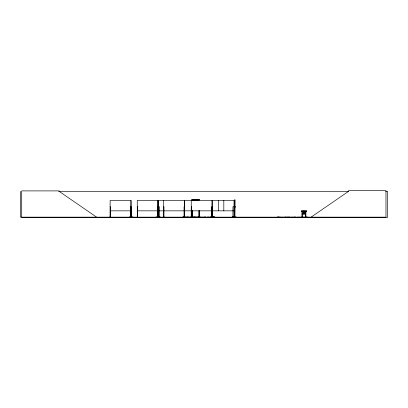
<?xml version="1.0" encoding="UTF-8"?>
<svg xmlns="http://www.w3.org/2000/svg" width="408" height="408" viewBox="0 0 408 408"><rect width="100%" height="100%" fill="white"/><g stroke="black" fill="none" stroke-linecap="round" stroke-linejoin="round"><path stroke-width="0.61" d="M129.198 216.964L133.095 216.949M155.968 216.964L160.227 216.949M182.702 216.964L187.354 216.944M232.223 216.964L236.125 216.949M235.258 206.989L235.258 206.866M110.048 216.949L110.124 200.445L130.922 200.445L130.948 217.158M303.945 212.843L304.016 211.364M311.069 217.158L348.524 191.383L348.524 190.623L385.973 190.623L385.973 217.158L20.4 217.158L20.4 191.383M191.143 217.132L191.643 216.781L191.643 217.158L191.602 206.764L191.25 206.764M302.252 213.496L303.945 212.971L305.612 213.496M302.252 213.639L303.919 213.139M58.691 191.383L348.718 191.383M385.688 191.383L387.6 191.383L387.6 217.377L21.716 217.377L21.716 190.893L59.17 190.893L59.17 191.383L96.62 217.158M191.332 199.66L199.563 199.66M192.035 199.757L199.461 199.757M192.449 200.17L199.048 200.17M192.489 200.216L199.007 200.216M234.773 200.231L234.386 200.231L234.325 217.158M110.124 206.764L110.476 206.764L110.517 217.158M130.922 206.764L130.57 206.764L130.606 217.158M131.075 206.764L131.192 217.153M137.256 206.764L137.608 206.764L137.649 217.158M158.054 206.764L157.702 206.764L157.661 217.158M158.202 206.764L159.492 206.764L159.492 217.158M163.634 206.764L163.985 206.764L163.945 217.158M184.426 206.764L184.074 206.764L184.034 217.158M184.584 206.764L184.717 217.158L184.544 216.781M212.048 206.764L211.696 206.764L211.655 217.158M212.206 206.764L212.313 217.138M110.124 210.844L130.922 210.844M137.256 210.844L158.054 210.844M158.182 210.844L234.223 210.844M301.334 211.079L306.53 211.079M301.334 211.222L306.53 211.222M305.587 213.649L303.919 213.19L303.853 211.364M302.226 214.072L305.638 214.072L305.638 213.746L302.226 213.746L302.252 217.158M110.084 216.781L110.517 216.781M137.649 216.781L137.216 216.781L137.231 217.158M157.661 216.781L159.64 216.781L159.64 217.158M184.034 216.781L184.467 216.781M211.655 216.781L212.089 216.781M234.371 216.781L232.784 216.781L232.784 217.158M187.501 216.944L188.884 216.944M190.337 216.944L191.638 216.944M194.315 216.944L192.918 217.158M194.458 216.944L195.769 217.158M199.094 216.944L197.079 217.158M200.313 216.944L201.139 217.158M204.541 216.944L205.831 216.944M207.937 216.944L209.166 217.158M214.904 216.944L209.528 217.158M277.338 216.944L278.72 216.944M278.873 216.944L280.102 217.158M285.294 216.944L286.523 217.158M288.181 216.944L286.885 217.158M288.991 216.944L290.328 217.158M294.647 216.944L295.943 217.158M302.236 216.944L303.465 217.158M305.306 216.944L306.479 217.158M306.612 216.944L307.948 217.158M191.898 217.107L198.992 217.107M303.945 213.139L305.612 213.639M158.141 217.127L158.095 216.781M131.009 217.127L130.529 216.781L130.529 217.158M305.883 211.364L305.883 217.158M305.612 211.364L305.612 213.721M305.612 214.072L305.612 217.158M305.046 217.158L303.832 217.158M303.935 210.931L303.945 213.19M303.935 213.746L303.935 214.072M302.252 211.364L302.252 213.721M302.139 217.158L301.323 217.158M301.981 211.364L301.981 217.158M301.13 217.158L300.217 217.158M300.013 217.158L298.794 217.158M298.513 217.158L297.228 217.158M294.387 217.158L293.173 217.158M293 217.158L291.276 217.158M288.716 217.158L288.456 217.158M285.212 217.158L283.555 217.158M282.596 217.158L280.316 217.158M234.901 217.158L234.901 199.66L234.727 217.158M234.105 200.445L234.105 217.158M233.085 216.781L233.08 217.158M232.932 217.158L232.932 206.764L234.243 206.764L234.238 217.158L234.223 200.445L158.182 200.445L158.207 217.158M232.784 216.781L232.784 217.158M223.819 200.445L223.819 210.844M218.647 200.445L218.647 210.844M212.384 216.781L212.384 217.158M212.206 200.445L212.206 217.158M212.048 200.445L212.053 217.158L212.007 216.781M211.737 216.781L211.737 217.158M207.84 217.158L207.024 217.158M204.265 217.158L204.005 217.158M203.908 217.158L202.949 217.158M202.715 217.158L202.434 217.158M202.246 217.158L201.43 217.158M199.563 210.911L199.563 217.158M199.461 210.946L199.461 217.158M199.048 210.87L199.094 217.158M199.007 210.839L199.007 217.158M196.875 217.158L196.059 217.158M192.51 210.854L192.51 217.107M192.449 210.87L192.489 217.158M192.035 210.946L192.035 217.158M191.939 210.911L191.939 217.158M191.429 210.946L191.429 217.158M191.332 210.911L191.377 217.158M191.25 200.445L191.225 217.158M190.062 217.158L189.786 217.158M189.419 217.158L189.159 217.158M184.584 200.445L184.584 217.158L184.426 200.445M184.391 216.781L184.385 217.158M184.115 216.781L184.115 217.158M164.026 217.158L164.026 216.781L163.526 217.132L163.634 200.445M159.344 216.781L159.344 217.158M159.339 216.781L159.339 217.158M158.35 206.764L158.345 217.158M157.85 200.445L157.85 217.158M157.814 216.781L157.972 217.127L158.054 200.445L137.256 200.445L137.297 217.158M137.567 216.781L137.567 217.158M131.08 200.445L131.075 217.158M110.435 216.781L110.435 217.158M110.165 216.781L110.165 217.158M210.324 217.107L214.226 216.944L210.324 217.158M234.988 206.769L234.988 207.142L234.988 206.769M306.53 210.931L301.334 210.931L301.334 211.364L306.53 211.364L306.53 210.931"/></g></svg>
